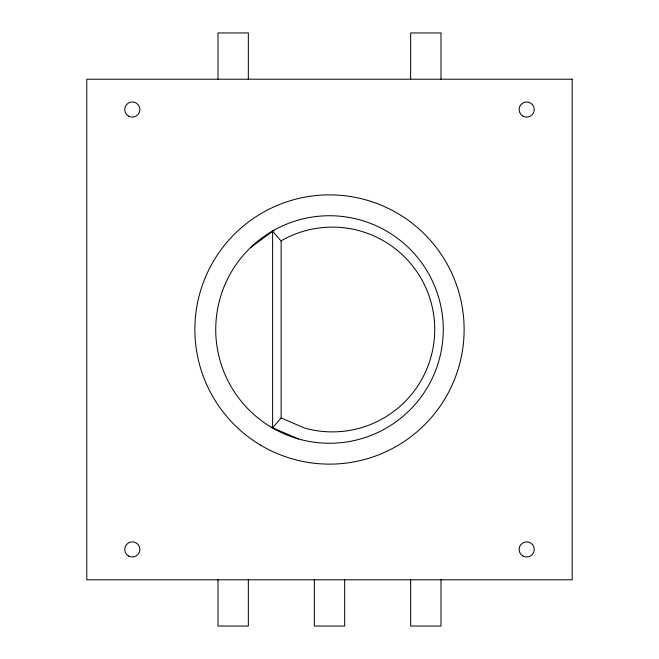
<?xml version="1.0" encoding="UTF-8"?>
<svg xmlns="http://www.w3.org/2000/svg" width="659" height="659" viewBox="0 0 659 659"><rect width="100%" height="100%" fill="white"/><g stroke="black" fill="none" stroke-linecap="round" stroke-linejoin="round"><path stroke-width="0.99" d="M281.146 417.963L272.62 427.79L272.62 231.243L281.146 241.07L281.146 417.963L304.326 427.979A102.392 102.392 0 0 0 434.05 317.696A102.392 102.392 0 0 0 282.522 240.049L281.154 241.062M250.305 247.825L274.136 230.115A113.768 113.768 0 0 1 443.252 331.246A113.768 113.768 0 0 1 271.104 427.139A113.768 113.768 0 0 1 274.136 230.115M271.104 427.139L298.37 438.927M440.995 79.212L440.995 32.95L410.656 32.95L410.656 79.212M440.995 579.788L440.995 626.05L410.656 626.05L410.656 579.788M344.665 579.788L344.665 626.05L314.335 626.05L314.335 579.788M248.344 79.212L248.344 32.95L218.005 32.95L218.005 79.212M248.344 579.788L248.344 626.05L218.005 626.05L218.005 579.788M572.201 79.212L86.799 79.212L86.799 579.788L572.201 579.788L572.201 79.212M260.404 445.039A134.625 134.625 0 0 0 464.109 331.568A134.625 134.625 0 0 0 263.987 211.893A134.625 134.625 0 0 0 260.404 445.039M522.9 556.015A7.587 7.587 0 0 0 534.276 549.449A7.587 7.587 0 0 0 522.9 542.876A7.587 7.587 0 0 0 522.9 556.015M128.513 556.015A7.587 7.587 0 0 0 139.889 549.449A7.587 7.587 0 0 0 128.513 542.876A7.587 7.587 0 0 0 128.513 556.015M128.513 116.124A7.587 7.587 0 0 0 139.889 109.551A7.587 7.587 0 0 0 128.513 102.985A7.587 7.587 0 0 0 128.513 116.124M522.9 116.124A7.587 7.587 0 0 0 534.276 109.551A7.587 7.587 0 0 0 522.9 102.985A7.587 7.587 0 0 0 522.9 116.124"/></g></svg>
